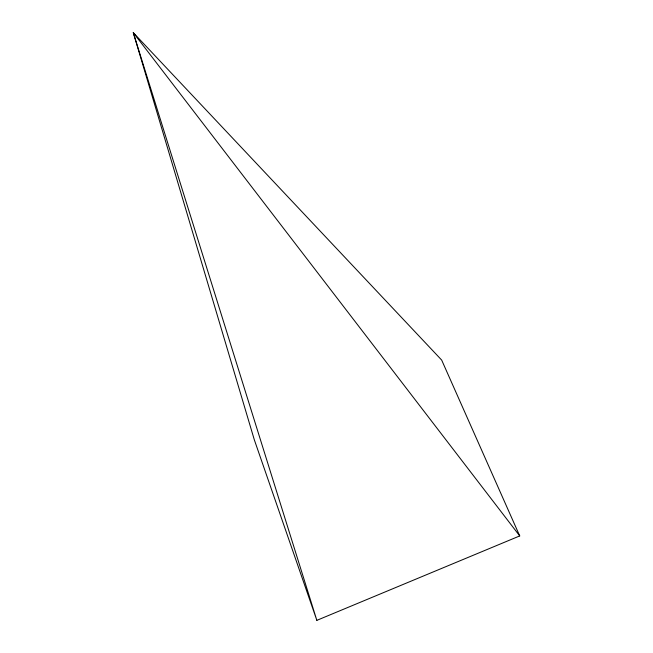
<?xml version="1.0" encoding="UTF-8"?>
<svg xmlns="http://www.w3.org/2000/svg" width="653" height="653" viewBox="0 0 653 653"><rect width="100%" height="100%" fill="white"/><g stroke="black" fill="none" stroke-linecap="round" stroke-linejoin="round"><path stroke-width="0.98" d="M316.852 620.35L519.723 535.925L441.681 360.097L133.277 32.65L254.319 439.804L316.852 620.35L133.277 32.65L519.723 535.925"/></g></svg>
